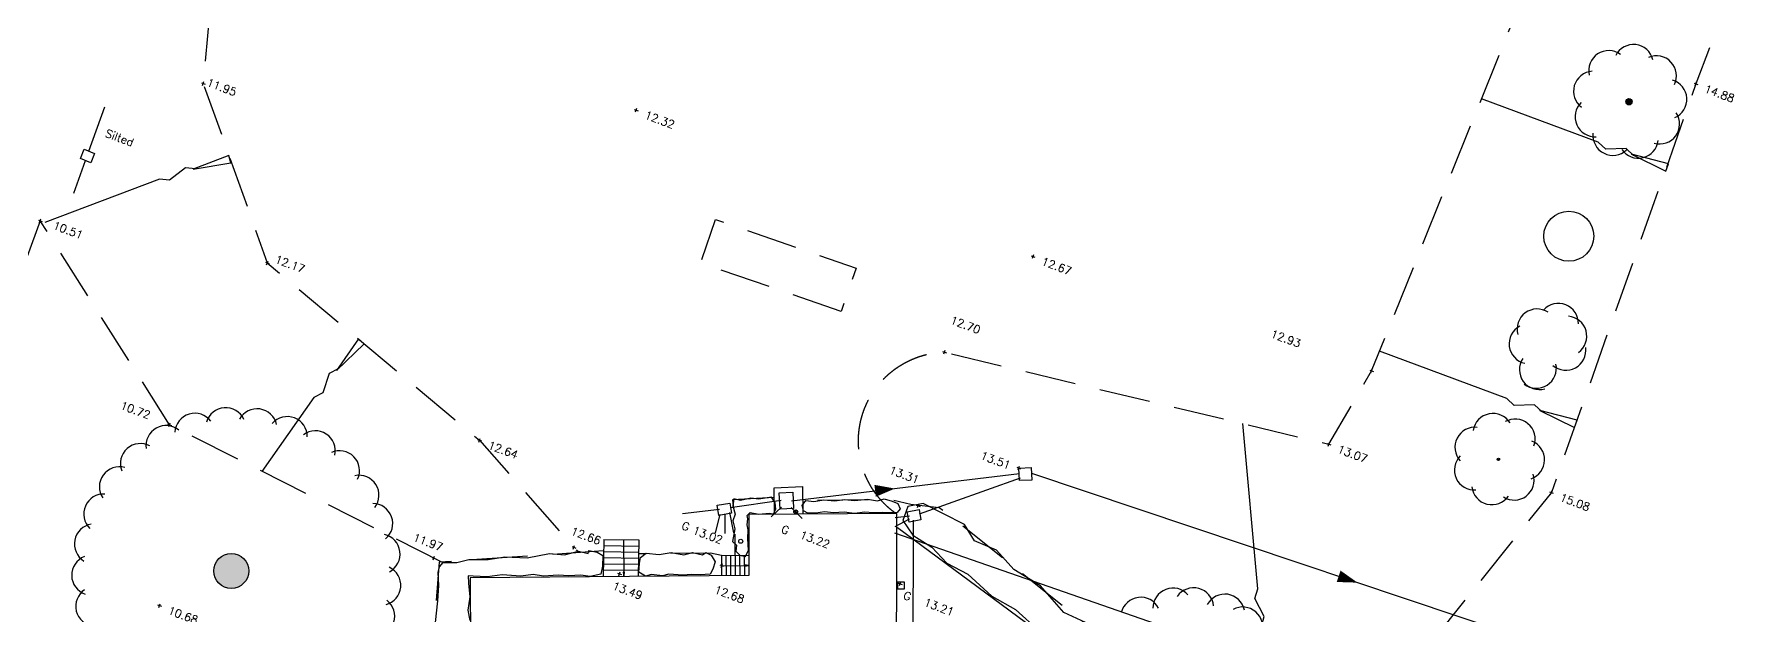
# Model space of a CAD drawing. Header units: millimetres. Extents: x 521005098 to 522149999836, y 174611071 to 175300000107.
# Drawn here: x 521419283 to 521504392, y 174953142 to 174982214 of the extents above; entities that cross this region are included whole.
import ezdxf

# ---------------------------------------------------------------- set-up
doc = ezdxf.new("R2010")
doc.units = ezdxf.units.MM
doc.header["$LTSCALE"] = 200
doc.linetypes.add('survey-A$0$DASHED', pattern=[19.05, 12.7, -6.35])
for name, color, linetype in [('0-35TEXT', 3, 'Continuous'), ('survey-A$0$BOUNDARY', 8, 'Continuous'), ('survey-A$0$BT', 8, 'Continuous'), ('survey-A$0$BUILDING', 8, 'Continuous'), ('survey-A$0$DETAIL', 8, 'Continuous'), ('survey-A$0$FOUL', 8, 'Continuous'), ('survey-A$0$LEVEL', 8, 'Continuous'), ('survey-A$0$SERVICE', 8, 'Continuous'), ('survey-A$0$STAIRS', 8, 'Continuous'), ('survey-A$0$STORM', 8, 'Continuous'), ('survey-A$0$TEXT_SERVICE', 8, 'Continuous'), ('survey-A$0$VEGETATION', 8, 'Continuous')]:
    doc.layers.add(name, color=color, linetype=linetype)
doc.styles.add('survey-A$0$ROMANS', font='Romans.shx')

# ---------------------------------------------------------------- blocks, each defined once
blk = doc.blocks.new('survey-A')
at = {"layer": 'survey-A$0$VEGETATION', "linetype": 'Continuous'}
h = blk.add_hatch(color=256, dxfattribs=at)
edge = h.paths.add_edge_path()
edge.add_arc((521498995, 174978834), 160, -20.42304, 339.57696)
h = blk.add_hatch(color=256, dxfattribs=at)
edge = h.paths.add_edge_path()
edge.add_arc((521492474, 174960961), 60, -20.42304, 339.57696)
h = blk.add_hatch(color=256, dxfattribs=at)
edge = h.paths.add_edge_path()
edge.add_arc((521429139, 174955390), 875, -20.42304, 339.57696)
at = {"layer": 'survey-A$0$BOUNDARY', "linetype": 'Continuous', "flags": 128}
blk.add_lwpolyline([(521462443, 174957560), (521475234, 174948097), (521474359, 174938939)], dxfattribs=at)
at = {"layer": 'survey-A$0$BT', "linetype": 'Continuous', "flags": 128}
blk.add_lwpolyline([(521569564, 174944062), (521561446, 174947085), (521559615, 174942167), (521544534, 174942039), (521481137, 174950724), (521462309, 174957283)], dxfattribs=at)
at = {"layer": 'survey-A$0$BUILDING', "linetype": 'Continuous', "flags": 128}
blk.add_lwpolyline([(521462390, 174948417), (521462407, 174958267), (521454999, 174958205), (521455011, 174955165), (521441081, 174955045), (521441120, 174948250), (521441672, 174948249), (521441832, 174927969), (521441250, 174927978), (521441313, 174921193), (521462575, 174921362), (521462547, 174928158), (521459179, 174928140), (521459069, 174948399), (521462390, 174948417)], dxfattribs=at)
at = {"layer": 'survey-A$0$DETAIL', "linetype": 'Continuous'}
for p, q in [((521447759, 174956963), (521447731, 174955102)), ((521449509, 174956937), (521449481, 174955117)), ((521453633, 174956164), (521455007, 174956173))]:
    blk.add_line(p, q, dxfattribs=at)
at = {"layer": 'survey-A$0$DETAIL', "linetype": 'survey-A$0$DASHED', "flags": 128}
for points in [[(521462000, 175072279), (521456183, 175057615), (521443407, 175024757), (521435940, 175006174), (521428288, 174985877), (521427739, 174979745), (521430942, 174970781), (521441547, 174961919), (521446500, 174956306)], [(521526425, 175045974), (521518060, 175021554), (521510181, 175000649), (521502343, 174979727), (521495117, 174959311), (521488924, 174951594), (521472539, 174950091), (521474359, 174938939)], [(521439666, 174955833), (521426054, 174962695), (521419593, 174972887), (521413827, 174957362), (521403671, 174933973), (521398774, 174921749), (521397588, 174918132), (521398612, 174916576), (521400381, 174914240)], [(521456283, 174959054), (521454185, 174958936), (521454302, 174958050), (521454314, 174956168)], [(521475234, 174948097), (521475256, 174949458), (521473950, 174951071), (521464524, 174958551), (521463099, 174958707), (521462050, 174958958), (521457698, 174958903)], [(521447751, 174956393), (521439537, 174955825), (521438960, 174948658)], [(521453633, 174956163), (521453094, 174956279), (521449498, 174956241)]]:
    blk.add_lwpolyline(points, dxfattribs=at)
blk.add_lwpolyline([(521462348, 174958267, -0.717858), (521464787, 174966323), (521484000, 174961720), (521486134, 174965387), (521493353, 174983255), (521501314, 175003649), (521509322, 175025234), (521518231, 175049111)], format="xyb", dxfattribs=at)
at = {"layer": 'survey-A$0$DETAIL', "flags": 128}
for points in [[(521499253, 174976142), (521499224, 174976153), (521498851, 174976496), (521497837, 174976466), (521497464, 174976809), (521491626, 174978982)], [(521427386, 174975482), (521427356, 174975474), (521426852, 174975532), (521426049, 174974913), (521425546, 174974971), (521419827, 174972800)], [(521494682, 174963337), (521494653, 174963347), (521494280, 174963690), (521493266, 174963660), (521492892, 174964003), (521486531, 174966371)], [(521434510, 174965508), (521434490, 174965485), (521434040, 174965251), (521433722, 174964288), (521433272, 174964054), (521430675, 174960366)], [(521480626, 174952596), (521480623, 174952627), (521480770, 174953112), (521480304, 174954013), (521480451, 174954498), (521479693, 174962752)]]:
    blk.add_lwpolyline(points, dxfattribs=at)
for points in [[(521427234, 174975456), (521429125, 174975783), (521429023, 174976151)], [(521499115, 174976210), (521500838, 174975365), (521500972, 174975723)], [(521434399, 174965401), (521435783, 174966731), (521435492, 174966979)], [(521494544, 174963405), (521496267, 174962559), (521496400, 174962917)]]:
    blk.add_lwpolyline(points, close=True, dxfattribs=at)
at = {"layer": 'survey-A$0$DETAIL', "linetype": 'survey-A$0$DASHED', "flags": 128}
blk.add_lwpolyline([(521459623, 174968350), (521452592, 174970782), (521453344, 174972956), (521460375, 174970523)], close=True, dxfattribs=at)
at = {"layer": 'survey-A$0$DETAIL', "linetype": 'Continuous', "flags": 128}
blk.add_lwpolyline([(521456290, 174958216), (521456279, 174959549), (521457692, 174959616), (521457704, 174958228)], dxfattribs=at)
at = {"layer": 'survey-A$0$FOUL', "linetype": 'Continuous', "flags": 128}
for points in [[(521457132, 174958886), (521468542, 174960252)], [(521463529, 174958237), (521468579, 174960049)], [(521469131, 174960274), (521498538, 174950408)], [(521454068, 174958558), (521456619, 174958927)], [(521453564, 174958218), (521453331, 174957288)], [(521453800, 174958243), (521453811, 174957260)], [(521454048, 174958302), (521454237, 174957289)], [(521456641, 174958580), (521456121, 174958095)], [(521457121, 174958552), (521457672, 174958007)], [(521463017, 174957976), (521462311, 174957599)], [(521463033, 174958121), (521462326, 174958045)], [(521463228, 174957935), (521463163, 174937554)]]:
    blk.add_lwpolyline(points, dxfattribs=at)
at = {"layer": 'survey-A$0$FOUL', "flags": 128}
for points in [[(521462311, 174959506, 0, 600, 0), (521461318, 174959393, 600, 600, 0)], [(521485432, 174954805, 0, 600, 0), (521484484, 174955123, 600, 600, 0)]]:
    blk.add_lwpolyline(points, format="xyseb", dxfattribs=at)
at = {"layer": 'survey-A$0$LEVEL', "flags": 128}
for points in [[(521427645, 174979780), (521427833, 174979710)], [(521427704, 174979651), (521427774, 174979839)], [(521502249, 174979762), (521502437, 174979692)], [(521502308, 174979633), (521502378, 174979821)], [(521449280, 174978453), (521449468, 174978383)], [(521449339, 174978324), (521449409, 174978512)], [(521419499, 174972922), (521419686, 174972852)], [(521419558, 174972794), (521419628, 174972981)], [(521430848, 174970816), (521431035, 174970747)], [(521430907, 174970688), (521430977, 174970875)], [(521469119, 174971140), (521469307, 174971070)], [(521469178, 174971011), (521469248, 174971199)], [(521464693, 174966358), (521464881, 174966289)], [(521464752, 174966230), (521464822, 174966417)], [(521486040, 174965422), (521486228, 174965353)], [(521486099, 174965294), (521486169, 174965481)], [(521425960, 174962730), (521426148, 174962660)], [(521426019, 174962601), (521426089, 174962789)], [(521441453, 174961954), (521441641, 174961885)], [(521441512, 174961826), (521441582, 174962013)], [(521483906, 174961754), (521484094, 174961685)], [(521483965, 174961626), (521484035, 174961813)], [(521468405, 174960567), (521468592, 174960497)], [(521468464, 174960439), (521468533, 174960626)], [(521495023, 174959346), (521495211, 174959276)], [(521495082, 174959217), (521495152, 174959404)], [(521457260, 174958376), (521457448, 174958306)], [(521457319, 174958247), (521457389, 174958435)], [(521463376, 174958682), (521463564, 174958612)], [(521463435, 174958553), (521463505, 174958741)], [(521446174, 174956604), (521446361, 174956535)], [(521446233, 174956476), (521446302, 174956663)], [(521439176, 174956068), (521439364, 174955998)], [(521439235, 174955939), (521439305, 174956127)], [(521453559, 174955699), (521453747, 174955629)], [(521453618, 174955570), (521453688, 174955758)], [(521448451, 174955282), (521448638, 174955212)], [(521448509, 174955153), (521448579, 174955341)], [(521462477, 174954785), (521462664, 174954715)], [(521462536, 174954656), (521462605, 174954844)], [(521425458, 174953694), (521425646, 174953624)], [(521425517, 174953565), (521425587, 174953752)]]:
    blk.add_lwpolyline(points, dxfattribs=at)
at = {"layer": 'survey-A$0$SERVICE', "linetype": 'Continuous', "flags": 128}
for points in [[(521421783, 174976456), (521422306, 174976254), (521422125, 174975788), (521421603, 174975990)], [(521469118, 174960561), (521469147, 174959932), (521468528, 174959903), (521468499, 174960532)], [(521454145, 174958269), (521453515, 174958158), (521453425, 174958670), (521454055, 174958781)], [(521456529, 174959290), (521457198, 174959327), (521457243, 174958508), (521456574, 174958471)], [(521463611, 174957943), (521463021, 174957835), (521462927, 174958346), (521463518, 174958454)], [(521462783, 174954494), (521462781, 174954834), (521462441, 174954833), (521462443, 174954493)]]:
    blk.add_lwpolyline(points, close=True, dxfattribs=at)
at = {"layer": 'survey-A$0$SERVICE', "linetype": 'Continuous'}
for centre in [(521457354, 174958341), (521454603, 174956871)]:
    blk.add_circle(centre, 100, dxfattribs=at)
at = {"layer": 'survey-A$0$STAIRS', "linetype": 'Continuous'}
for p, q in [((521447750, 174956357), (521449500, 174956330)), ((521447755, 174956660), (521449504, 174956634)), ((521447759, 174956963), (521449509, 174956937)), ((521447736, 174955447), (521449486, 174955421)), ((521447741, 174955750), (521449491, 174955724)), ((521447745, 174956054), (521449495, 174956027)), ((521453633, 174956163), (521453642, 174955153)), ((521453861, 174956165), (521453870, 174955155)), ((521454090, 174956167), (521454098, 174955157)), ((521454318, 174956169), (521454327, 174955159)), ((521454546, 174956171), (521454555, 174955161)), ((521454774, 174956173), (521454783, 174955163))]:
    blk.add_line(p, q, dxfattribs=at)
at = {"layer": 'survey-A$0$STAIRS', "flags": 128}
for points in [[(521448743, 174956949), (521448758, 174955111)], [(521453638, 174955648), (521455009, 174955660)], [(521454789, 174955680), (521454836, 174955635)], [(521454789, 174955666), (521454823, 174955633)], [(521454790, 174955652), (521454811, 174955631)], [(521454790, 174955638), (521454798, 174955629)], [(521454796, 174955687), (521454848, 174955637)], [(521454813, 174955685), (521454860, 174955638)], [(521454829, 174955683), (521454873, 174955640)], [(521454846, 174955681), (521454885, 174955642)], [(521454862, 174955679), (521454898, 174955644)], [(521454878, 174955677), (521454910, 174955646)], [(521454895, 174955675), (521454923, 174955647)], [(521454911, 174955673), (521454935, 174955649)], [(521454927, 174955671), (521454947, 174955651)], [(521454944, 174955668), (521454960, 174955653)], [(521454960, 174955666), (521454972, 174955655)], [(521454977, 174955664), (521454985, 174955656)], [(521448736, 174955331), (521448728, 174955322)], [(521448750, 174955331), (521448730, 174955310)], [(521448764, 174955331), (521448731, 174955298)], [(521448779, 174955331), (521448733, 174955285)], [(521448786, 174955324), (521448735, 174955273)], [(521448784, 174955308), (521448737, 174955260)], [(521448781, 174955291), (521448739, 174955248)], [(521448779, 174955275), (521448740, 174955235)], [(521448777, 174955259), (521448742, 174955223)], [(521448775, 174955242), (521448744, 174955211)], [(521448773, 174955226), (521448746, 174955198)], [(521448771, 174955209), (521448748, 174955186)], [(521448769, 174955193), (521448749, 174955173)], [(521448767, 174955177), (521448751, 174955161)], [(521448765, 174955160), (521448753, 174955148)], [(521448763, 174955144), (521448755, 174955136)]]:
    blk.add_lwpolyline(points, dxfattribs=at)
for points in [[(521455009, 174955660), (521454789, 174955688), (521454790, 174955628)], [(521448758, 174955111), (521448787, 174955331), (521448726, 174955331)]]:
    blk.add_lwpolyline(points, close=True, dxfattribs=at)
at = {"layer": 'survey-A$0$STORM', "linetype": 'Continuous', "flags": 128}
for points in [[(521422027, 174976362), (521422825, 174978580)], [(521421270, 174974261), (521421858, 174975892)], [(521453538, 174958454), (521451686, 174958239)]]:
    blk.add_lwpolyline(points, dxfattribs=at)
at = {"layer": 'survey-A$0$VEGETATION', "linetype": 'Continuous', "flags": 128}
for points in [[(521456319, 174958787), (521456147, 174959071), (521455507, 174958975), (521455107, 174959018), (521454599, 174958905), (521454253, 174958985), (521454205, 174958636), (521454331, 174958229), (521454213, 174957890), (521454310, 174957494), (521454196, 174956859), (521454398, 174956678), (521454352, 174956377), (521454556, 174956178), (521454841, 174956113), (521454997, 174956422), (521454962, 174957007), (521454977, 174957442), (521454925, 174957698), (521454962, 174957994), (521454931, 174958153), (521455080, 174958310), (521455508, 174958232), (521456026, 174958284), (521456240, 174958245), (521456349, 174958474), (521456319, 174958787)], [(521461775, 174958986), (521462166, 174958884), (521462461, 174958766), (521462577, 174958499), (521462427, 174958314), (521461997, 174958287), (521461685, 174958313), (521461229, 174958287), (521460798, 174958331), (521460282, 174958264), (521459775, 174958319), (521459244, 174958285), (521458786, 174958348), (521458349, 174958279), (521457962, 174958271), (521457738, 174958390), (521457678, 174958662), (521457851, 174958911), (521458263, 174958864), (521458759, 174958948), (521459300, 174958889), (521459766, 174958966), (521460307, 174958907), (521460940, 174958975), (521461438, 174958897), (521461775, 174958986)], [(521472045, 174952717), (521470748, 174953320), (521469577, 174954650), (521468258, 174955455), (521467389, 174956430), (521466281, 174956891), (521465786, 174957703), (521464730, 174958241), (521463717, 174958763), (521462960, 174958610), (521462699, 174957911), (521463196, 174957170), (521464157, 174956571), (521464903, 174955786), (521465951, 174955227), (521467159, 174954126), (521468340, 174953469), (521469548, 174952367)], [(521447013, 174956413), (521447424, 174956323), (521447705, 174956155), (521447698, 174955624), (521447617, 174955235), (521447077, 174955118), (521446615, 174955176), (521446019, 174955144), (521445473, 174955181), (521444744, 174955135), (521444226, 174955214), (521443609, 174955126), (521442680, 174955192), (521441934, 174955101), (521441234, 174955133), (521440982, 174955138), (521441003, 174954787), (521441066, 174954103), (521440969, 174953431), (521441068, 174952911)], [(521439342, 174952817), (521439466, 174953901), (521439510, 174954670), (521439479, 174955304), (521439550, 174955595), (521439730, 174955808), (521440405, 174955810), (521441006, 174955955), (521441986, 174955959), (521442813, 174956096), (521443923, 174956038), (521445051, 174956266), (521445787, 174956196), (521446502, 174956374), (521446970, 174956264), (521447013, 174956413)], [(521452853, 174956308), (521453132, 174956182), (521453324, 174955845), (521453201, 174955477), (521453079, 174955228), (521452570, 174955189), (521452150, 174955212), (521451711, 174955184), (521451006, 174955232), (521450688, 174955151), (521450142, 174955214), (521449850, 174955124), (521449511, 174955324), (521449535, 174955765), (521449591, 174956054), (521449881, 174956278), (521450529, 174956214), (521451128, 174956316), (521451751, 174956202), (521452199, 174956315), (521452694, 174956198), (521452853, 174956308)]]:
    blk.add_lwpolyline(points, dxfattribs=at)
at = {"layer": 'survey-A$0$VEGETATION', "linetype": 'Continuous'}
for centre, radius in [((521498995, 174978834), 160), ((521495988, 174972112), 1250), ((521492474, 174960961), 60), ((521429139, 174955390), 875)]:
    blk.add_circle(centre, radius, dxfattribs=at)
for centre, start, end in [((521497981, 174980389), 54.06656, 193.33829), ((521499225, 174980692), 14.06656, 153.33829), ((521500372, 174980125), 334.06656, 113.33829), ((521497224, 174979357), 94.06656, 233.33829), ((521500887, 174978953), 294.06656, 73.33829), ((521497306, 174978080), 134.06656, 273.33829), ((521500527, 174977725), 254.06656, 33.33829), ((521498191, 174977155), 174.06656, 313.33829), ((521499463, 174977014), 214.06656, 353.33829), ((521494406, 174967479), 56.75695, 196.02867), ((521495468, 174967755), 358.90093, 138.17266), ((521494006, 174966740), 118.11284, 257.38457), ((521495887, 174967120), 305.83315, 85.10488), ((521495844, 174966414), 228.85183, 8.12356), ((521494523, 174965449), 146.29305, 285.56478), ((521494367, 174965518), 232.82193, 12.09366), ((521427320, 174962265), 36.99054, 176.26227), ((521428860, 174962548), 24.53911, 163.81084), ((521430425, 174962492), 12.08768, 151.35941), ((521431941, 174962100), 359.6365, 138.90823), ((521492202, 174962258), 31.89571, 171.16744), ((521425877, 174961657), 49.44254, 188.71427), ((521433339, 174961390), 347.26054, 126.53227), ((521491296, 174961570), 83.32428, 222.59601), ((521493306, 174961980), 340.46714, 119.73887), ((521424599, 174960752), 61.89517, 201.1669), ((521434551, 174960398), 334.88457, 114.1563), ((521493776, 174960943), 289.03856, 68.3103), ((521423546, 174959593), 74.34779, 213.61952), ((521491270, 174960432), 134.75285, 274.02458), ((521435523, 174959169), 322.50861, 101.78034), ((521493258, 174959929), 237.60999, 16.88172), ((521422768, 174958233), 86.80042, 226.07214), ((521492143, 174959701), 186.18142, 325.45315), ((521436209, 174957760), 310.13302, 89.40475), ((521422301, 174956738), 99.19521, 238.46694), ((521436577, 174956237), 297.75785, 77.02958), ((521422164, 174955177), 111.57025, 250.84199), ((521436610, 174954670), 285.38267, 64.6544), ((521476203, 174953534), 41.20993, 180.48166), ((521477240, 174953545), 5.76422, 145.03595), ((521422366, 174953623), 123.9453, 263.21703), ((521436307, 174953133), 273.0075, 52.27923), ((521474596, 174953074), 27.27784, 166.54957), ((521478797, 174953233), 11.82328, 151.09501), ((521479685, 174952589), 339.09732, 118.36905)]:
    blk.add_arc(centre, 1000, start, end, dxfattribs=at)
at = {"layer": 'survey-A$0$LEVEL', "style": 'survey-A$0$ROMANS'}
for s, p in [('11.95', (521427869, 174979641)), ('14.88', (521502729, 174979323)), ('12.32', (521449760, 174978014)), ('10.51', (521420191, 174972494)), ('12.17', (521431282, 174970804)), ('12.67', (521469599, 174970701)), ('12.70', (521465043, 174967764)), ('12.93', (521481054, 174967081)), ('10.72', (521423559, 174963502)), ('12.64', (521441934, 174961515)), ('13.07', (521484387, 174961316)), ('13.31', (521461984, 174960274)), ('13.51', (521466548, 174960999)), ('15.08', (521495504, 174958907)), ('11.97', (521438180, 174956909)), ('12.66', (521446074, 174957224)), ('13.02', (521452164, 174957263)), ('13.22', (521457516, 174957040)), ('13.49', (521448155, 174954487)), ('12.68', (521453247, 174954302)), ('13.21', (521463721, 174953665)), ('10.68', (521425938, 174953255))]:
    blk.add_text(s, height=400, rotation=339.57696, dxfattribs=at).set_placement(p)
at = {"layer": 'survey-A$0$STORM', "linetype": 'Continuous', "style": 'survey-A$0$ROMANS'}
blk.add_text('Silted', height=400, rotation=339.57696, dxfattribs=at).set_placement((521422806, 174977097))
at = {"layer": 'survey-A$0$TEXT_SERVICE', "linetype": 'Continuous', "style": 'survey-A$0$ROMANS'}
for p in [(521451614, 174957497), (521456587, 174957320), (521462693, 174954013)]:
    blk.add_text('G', height=400, rotation=339.57696, dxfattribs=at).set_placement(p)

msp = doc.modelspace()

# ---------------------------------------------------------------- block references
at = {"layer": '0-35TEXT'}
msp.add_blockref('survey-A', (0, 0), dxfattribs=at)

doc.saveas('drawing.dxf')
